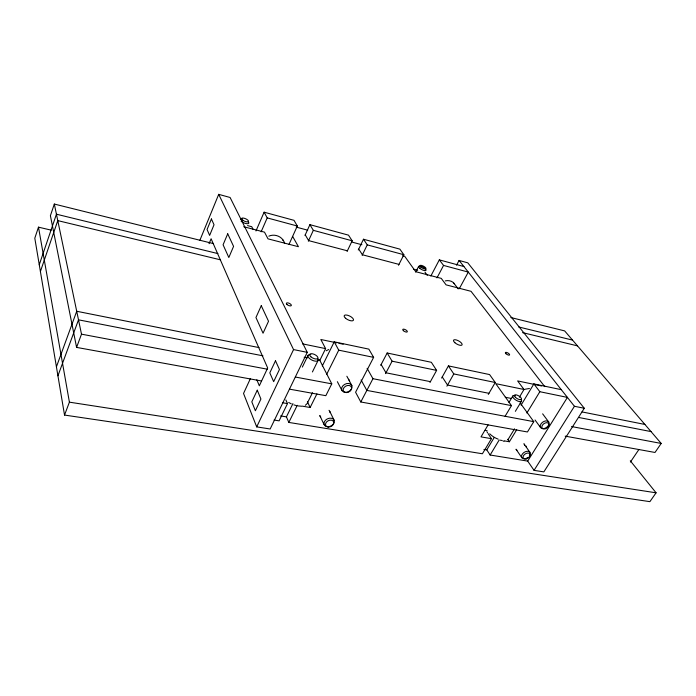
<?xml version="1.0" encoding="UTF-8"?>
<svg xmlns="http://www.w3.org/2000/svg" width="696" height="696" viewBox="0 0 696 696"><rect width="100%" height="100%" fill="white"/><g stroke="black" fill="none" stroke-linecap="round" stroke-linejoin="round"><path stroke-width="1.04" d="M51.173 230.141L38.48 227.157L34.8 238.189L64.528 415.068L649.89 501.651L656.084 492.812L630.298 460.804M213.533 243.635L54.323 204.059L50.399 215.682L76.586 347.4L261.557 380.99M39.263 264.741L56.437 214.203L217.918 253.596M40.403 271.51L57.777 220.615L220.449 259.817M56.419 366.844L76.717 311.269L259.008 347.582M57.933 375.805L78.509 319.829L262.949 355.83M76.586 347.4L81.502 334.167L54.323 204.059M64.528 415.068L69.409 402.166L38.48 227.157M199.935 240.163L218.709 194.349L230.098 197.481L307.267 352.35L270.161 428.988L256.694 426.883L243.53 393.466L250.334 378.737M209.052 243.704L211.106 238.754L267.673 367.984L259.33 385.793L256.841 379.825M255.971 230.968L264.115 212.193L294.008 220.327L297.314 226.017L289.031 244.34M261.13 231.82L267.203 217.9L264.115 212.193M304.987 235.431L309.911 224.66L348.496 235.152L352.176 240.799L347.113 251.36M308.345 241.173L313.33 230.333L309.911 224.66M256.694 426.883L293.555 349.583L218.709 194.349M358.275 249.968L363.477 239.233L399.861 249.133L403.863 254.727L398.521 265.263M302.342 367.088L308.006 355.412M285.865 399.939L287.491 403.602L279.096 420.854L274.041 420.036M362.164 255.31L367.253 244.861L363.477 239.233M488.044 433.565L491.437 438.671L482.406 453.766L288.831 422.428L286.421 416.878L292.92 403.593M312.417 371.951L318.142 360.302M288.831 422.428L297.262 405.29M336.786 342.858L320.83 339.5L325.615 348.618L319.829 360.38L317.733 359.962M322.3 365.974L334.237 341.84L368.845 349.131L373.63 357.37L355.586 392.231L360.789 401.983L527.438 431.972L533.78 421.645L520.164 402.932M312.487 392.735L307.023 403.741L305.309 405.298M302.212 406.133L310.138 407.499L316.924 393.892M326.615 374.457L338.743 350.166L334.237 341.84M319.551 359.823L331.783 383.853L325.824 395.685L289.449 389.142M415.686 272.092L418.583 266.49M360.789 401.983L372.952 378.702L367.105 368.341M380.703 365.348L387.167 352.994L431.346 362.303L436.618 370.385L429.963 382.452M430.824 276.06L439.324 259.869L463.91 266.559M385.54 373.621L392.1 361.189L387.167 352.994M436.984 277.878L443.561 265.428L439.324 259.869M456.541 265.176L459.073 260.443L467.79 262.836L584.292 408.265L543.846 471.888L534.058 470.357L527.69 461.1L490.132 455.019L486.791 449.877L483.903 449.398M459.273 288.753L468.295 272.092L443.561 265.428M441.621 378.085L448.407 365.896L489.584 374.57L495.256 382.495L488.296 394.423M446.91 386.202L453.792 373.935L448.407 365.896M488.096 424.908L481.006 436.879L491.437 438.671M508.95 402.497L512.822 395.998M505.087 416.278L511.464 405.629L495.761 383.661L524.001 389.482L519.381 397.181M486.791 449.877L494.177 437.549M515.362 411.336L521.504 401.14M490.132 455.019L499.18 440.002M521.104 405.107L533.884 383.905L561.307 389.682M507.923 439.733L514.544 428.823M504.278 440.881L509.385 441.76L516.719 429.71M526.863 413.024L539.835 391.709L533.884 383.905M527.69 461.1L567.414 397.407L539.835 391.709M534.058 470.357L574.435 406.281L584.292 408.265M630.411 462.057L638.893 449.512M510.881 317.541L564.656 330.905L661.2 443.448L655.014 452.461L565.204 436.148M326.198 350.775L328.712 349.522M268.839 236.161C274.981 233.43 282.776 236.64 284.638 243.313M524.975 389.247L529.438 388.472M445.318 280.897C448.537 280.123 452.426 280.888 454.349 283.785M301.516 406.194L297.862 405.925M503.138 441.125L504.061 441.177M69.409 402.166L656.084 492.812M280.61 415.921L286.421 416.878M282.419 402.732L287.491 403.602M500.198 440.176L502.242 440.533M485.068 430.363L487.157 430.728M295.322 377.023L331.783 383.853M533.78 421.645L366.835 390.404L361.102 379.955M81.502 334.167L267.264 369.185M571.52 426.544L661.2 443.448M372.952 378.702L511.464 405.629M578.524 417.435L651.021 431.59M430.406 381.652L385.975 372.795L381.13 364.521M488.94 393.31L447.545 385.062L442.247 376.954M582.004 411.919L644.905 424.447M304.126 357.257L307.267 357.883M505.305 397.251L511.577 398.504M293.555 349.583L307.267 352.35M338.743 350.166L373.63 357.37M392.1 361.189L436.618 370.385M453.792 373.935L495.256 382.495M302.516 343.859L325.615 348.618M338.917 343.302L343.171 344.198M541.601 385.958L517.624 380.912L524.001 389.482M522.565 332.627L577.489 345.868M518.711 326.972L572.538 340.1M296.574 405.664L293.912 404.889M247.541 225.6L251.743 226.705L253.153 229.463M413.467 269.169L417.661 270.274M243.713 226.722L264.506 232.16L268.021 238.859L298.445 246.715L292.625 236.405M347.374 250.812L308.606 240.607L305.248 234.865M398.965 264.384L362.425 254.771L358.71 249.081M267.203 217.9L297.314 226.017M313.33 230.333L352.176 240.799M367.253 244.861L403.863 254.727M296.218 227.105L307.693 230.185M351.489 241.956L361.92 244.757M402.592 255.684L404.68 256.25L415.721 271.692L441.247 278.374L446.084 284.864L471.027 291.311L544.733 386.619M291.259 403.819L288.701 402.488M487.609 432.66L486.895 431.798M459.073 260.443L574.435 406.281M453.844 283.124L458.22 288.901M542.636 413.833L548.796 422.098M535.041 419.993L540.514 427.483M425.004 272.197L427.283 275.329M524.262 444.213L529.961 452.374M516.188 449.451L521.8 457.663M507.732 439.333L509.385 441.76M282.715 239.789L283.194 240.677M348.67 379.259L349.627 381.06M346.86 376.24L351.871 385.627M337.369 381.686L341.771 390.186M329.782 411.397L334.097 420.201M319.942 415.86L324.153 424.725M307.415 401.696L310.138 407.499M527.785 457.55A4.863 3.175 -33.7 0 1 521.478 456.663A4.863 3.175 -33.7 0 1 527.237 451.252A4.863 3.175 -33.7 0 1 529.264 456.167M523.853 443.726A4.82 3.175 -33.7 0 1 524.593 445.37M516.989 450.199A4.82 3.175 -33.7 0 1 516.058 449.216M526.55 446.18A7.221 4.759 -33.7 0 1 526.237 446.989M328.99 410.309A5.403 3.976 -26.2 0 1 330.017 412.606M320.734 416.947A5.403 3.976 -26.2 0 1 319.821 415.521M248.211 221.754A4.689 1.679 23.7 0 1 246.967 223.72A4.689 1.679 23.7 0 1 241.103 221.18M240.468 219.109A4.689 1.679 23.7 0 1 242.008 218.892M498.162 439.132A10.327 4.376 31.1 0 1 489.732 433.808M521.034 399.339A5.046 1.966 30.7 0 1 519.242 401.54A5.046 1.966 30.7 0 1 513.178 397.66A5.046 1.966 30.7 0 1 515.275 395.659M317.707 358.37A5.629 2.514 25.9 0 1 315.358 361.163A5.629 2.514 25.9 0 1 308.424 357.344A5.629 2.514 25.9 0 1 310.799 354.569M211.41 218.953L207.06 229.523L209.635 235.405L214.029 224.765L211.41 218.953M227.714 233.812L223.085 244.792L228.827 257.511L233.578 246.375L227.714 233.812M261.27 305.709L255.945 317.507L263.045 333.21L268.525 321.256L261.27 305.709M257.268 390.195L251.813 401.836L255.38 410.762L260.913 399.034L257.268 390.195M275.494 360.763L269.804 372.856L273.659 381.652L279.435 369.48L275.494 360.763M526.072 458.995A3.898 2.54 -33.7 0 0 529.882 453.975A3.898 2.54 -33.7 0 0 523.836 455.201A3.898 2.54 -33.7 0 0 526.072 458.995M328.66 427.04A4.376 3.193 -26.3 0 0 333.671 421.837A4.376 3.193 -26.3 0 0 326.659 421.872A4.376 3.193 -26.3 0 0 328.66 427.04M327.86 426.77A5.464 3.993 -26.3 0 0 334.124 420.28A5.464 3.993 -26.3 0 0 325.371 420.314A5.464 3.993 -26.3 0 0 327.86 426.77M544.246 428.519A4.942 3.263 -35.1 0 0 548.7 421.941A4.942 3.263 -35.1 0 0 541.001 423.881A4.942 3.263 -35.1 0 0 544.246 428.519M545.081 428.797A3.958 2.61 -35.1 0 0 548.648 423.525A3.958 2.61 -35.1 0 0 542.488 425.091A3.958 2.61 -35.1 0 0 545.081 428.797M345.86 392.37A5.551 4.133 -27.9 0 0 351.785 385.427A5.551 4.133 -27.9 0 0 342.806 385.889A5.551 4.133 -27.9 0 0 345.86 392.37M346.625 392.579A4.446 3.306 -27.9 0 0 351.376 387.019A4.446 3.306 -27.9 0 0 344.181 387.394A4.446 3.306 -27.9 0 0 346.625 392.579M420.897 267.142A3.358 1.114 27.4 0 0 425.9 268.743A3.358 1.114 27.4 0 0 422.054 265.567A3.358 1.114 27.4 0 0 420.897 267.142M419.775 268.334A4.193 1.401 27.4 0 0 426.022 270.318A4.193 1.401 27.4 0 0 421.21 266.35A4.193 1.401 27.4 0 0 419.775 268.334M242.826 220.249A3.75 1.34 23.7 0 0 248.481 221.493A3.75 1.34 23.7 0 0 243.852 218.161A3.75 1.34 23.7 0 0 242.826 220.249M515.405 397.277A4.037 1.566 30.7 0 0 521.382 399.374A4.037 1.566 30.7 0 0 517.058 395.102A4.037 1.566 30.7 0 0 515.405 397.277M310.912 356.822A4.507 2.001 25.9 0 0 317.828 358.379A4.507 2.001 25.9 0 0 312.695 353.829A4.507 2.001 25.9 0 0 310.912 356.822M454.871 342.693A4.846 1.818 28.8 0 0 462.048 344.911A4.846 1.818 28.8 0 0 456.55 340.013A4.846 1.818 28.8 0 0 454.871 342.693M345.616 318.298A5.15 2.071 26.4 0 0 353.42 320.273A5.15 2.071 26.4 0 0 347.452 315.21A5.15 2.071 26.4 0 0 345.616 318.298M287.039 304.543A2.714 1.122 24.9 0 0 291.259 305.614A2.714 1.122 24.9 0 0 288.257 302.978A2.714 1.122 24.9 0 0 287.039 304.543M403.393 330.67A2.532 0.983 27.7 0 0 407.247 331.861A2.532 0.983 27.7 0 0 404.489 329.321A2.532 0.983 27.7 0 0 403.393 330.67M505.948 353.69A2.401 0.87 29.8 0 0 509.524 354.995A2.401 0.87 29.8 0 0 506.975 352.55A2.401 0.87 29.8 0 0 505.948 353.69"/></g></svg>
